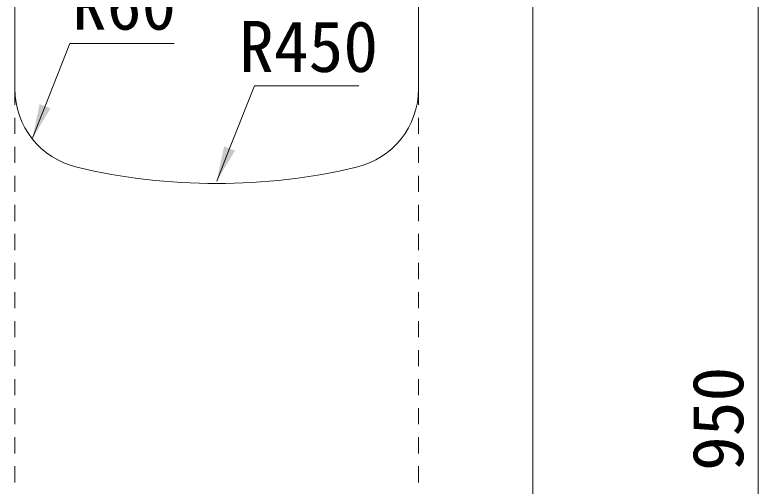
# Model space of a CAD drawing. Units: millimetres at full size, sheet at 1:40; details may follow other scales. Extents: x 69750 to 116230, y -28801 to 513.
# Drawn here: x 88932 to 89485, y -18260 to -17910 of the extents above; entities that cross this region are included whole.
import ezdxf
from ezdxf.enums import TextEntityAlignment as Align

# ---------------------------------------------------------------- set-up
doc = ezdxf.new("R2010")
doc.units = ezdxf.units.MM
doc.header["$LTSCALE"] = 40
doc.linetypes.add('USER1', pattern=[0.54, 0.3, -0.24])
for name, color, linetype, lineweight in [('寸法線', 7, 'Continuous', 9), ('引出線', 4, 'Continuous', 9), ('本体', 7, 'Continuous', 20)]:
    doc.layers.add(name, color=color, linetype=linetype, lineweight=lineweight)
doc.styles.add('ＭＳ ゴシック', font='')
doc.styles.get('ＭＳ ゴシック').set_extended_font_data('MS Gothic')

# ---------------------------------------------------------------- blocks, each defined once
blk = doc.blocks.new('filled_arrow')
at = {"color": 0, "linetype": 'Continuous', "lineweight": -2}
blk.add_solid([(7.5, 1.25), (0, 0), (7.5, -1.25)], dxfattribs=at)

msp = doc.modelspace()

# ---------------------------------------------------------------- linework, layer by layer
at = {"layer": '寸法線'}
msp.add_line((89484.69, -17735.18), (89484.69, -18685.18), dxfattribs=at)
at = {"layer": '引出線'}
for points in [[(88945.26, -18001.86), (88954.81, -17977.68), (88973.25, -17930.98), (89050.8, -17930.98)], [(89082.32, -18033.34), (89091.87, -18009.15), (89110.31, -17962.46), (89187.86, -17962.46)]]:
    msp.add_lwpolyline(points, dxfattribs=at)
at = {"layer": '本体'}
for p, q in [((88932.33, -17964.65), (88932.33, -17735.18)), ((89232.32, -17964.65), (89232.32, -17735.18)), ((89317.32, -18685.18), (89317.32, -17735.18))]:
    msp.add_line(p, q, dxfattribs=at)
at = {"layer": '本体', "linetype": 'USER1', "lineweight": 9}
for p, q in [((88932.33, -17964.65), (88932.33, -18585.18)), ((89232.32, -17964.65), (89232.33, -18585.18))]:
    msp.add_line(p, q, dxfattribs=at)
at = {"layer": '本体'}
for centre, radius, start, end in [((88992.33, -17964.65), 60, 180, 256.6578), ((89172.32, -17964.65), 60, 283.3423, 0), ((89082.32, -17585.18), 450, 256.6578, 283.3423)]:
    msp.add_arc(centre, radius, start, end, dxfattribs=at)

# ---------------------------------------------------------------- block references
at = {"layer": '引出線', "xscale": 3.47, "yscale": 3.47, "rotation": 68.5}
for p in [(88945.26, -18001.86), (89082.32, -18033.34)]:
    msp.add_blockref('filled_arrow', p, dxfattribs=at)

# ---------------------------------------------------------------- texts
at = {"layer": '寸法線', "style": 'ＭＳ ゴシック'}
msp.add_text('950', height=37.98, rotation=90, dxfattribs=at).set_placement((89454.69, -18210.18), align=Align.MIDDLE_CENTER)
at = {"layer": '引出線', "style": 'ＭＳ ゴシック'}
for s, p in [('R60', (89013.53, -17901.74)), ('R450', (89150.6, -17933.22))]:
    msp.add_text(s, height=37.98, dxfattribs=at).set_placement(p, align=Align.MIDDLE_CENTER)

doc.saveas('drawing.dxf')
